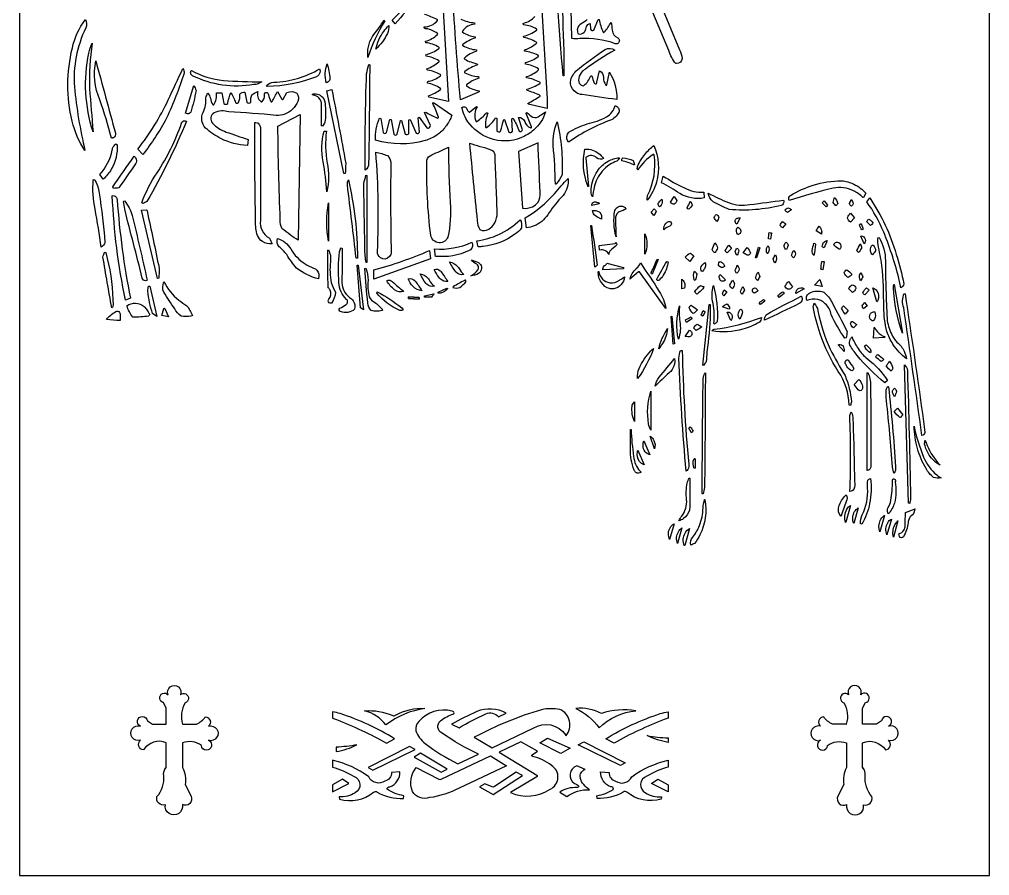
# Model space of a CAD drawing. Header units: millimetres. Extents: x -300 to 300, y -800 to 800.
# Drawn here: x -300 to 300, y -800 to -271 of the extents above; entities that cross this region are included whole.
import ezdxf

# ---------------------------------------------------------------- set-up
doc = ezdxf.new("R2010")
doc.units = ezdxf.units.MM
doc.layers.add('Default', color=70, linetype='Continuous')

msp = doc.modelspace()

# ---------------------------------------------------------------- linework, layer by layer
at = {"layer": 'Default'}
for points in [[(-300, -800), (300, -800), (300, 800), (-300, 800)], [(199, -386.6), (196.54, -384.14), (197.6, -382.97), (199.84, -385.64)], [(155.32, -418.06), (157.02, -411.6), (157.81, -411.87), (155.91, -418.22)], [(-87.18, -450.31), (-89.12, -449.12), (-91.15, -422.64), (-90.47, -422.59)], [(195.1, -431.45), (196.42, -435.86), (191.67, -435.02)], [(-59.35, -442.18), (-59.46, -443.28), (-52.77, -443.64), (-52.71, -442.72)], [(104.28, -471.46), (102.98, -454.31), (103.56, -454.24), (105.19, -471.31)], [(121.59, -453.65), (122.8, -450.71), (124.2, -451.58), (122.67, -454.3)], [(40.64, -721.2), (34.87, -724.54), (21.76, -717.84), (26.66, -715.13)], [(74.61, -730.29), (71.81, -731.92), (45.62, -719.19), (49.09, -717.26)], [(-84.26, -733.24), (-81.47, -734.87), (-55.27, -722.13), (-58.74, -720.2)], [(-55.8, -726.82), (-39.27, -736.09), (-35.52, -734.17), (-51.85, -724.41)], [(-106.44, -743.83), (-106.44, -748.16), (-96.2, -743.07), (-100.14, -740.34)], [(101.2, -743.83), (101.2, -748.16), (90.96, -743.07), (94.9, -740.34)]]:
    msp.add_lwpolyline(points, close=True, dxfattribs=at)
for points in [[(105.89, -298.11, -0.070279), (101.54, -290.05, -0.000912), (-107.94, 214.24, -0.255848), (-107.85, 220.2, -0.39256), (-103.85, 219.67, -0.011732), (-94.88, 199.19), (108.16, -289.59, -0.075469), (109.97, -294.94, -0.339873), (106.45, -298.11)], [(36.27, -305.68, -0.019542), (27.97, -125.59, -0.059657), (31.03, -135.9, -0.001823), (36.63, -290.09, -0.00456), (36.66, -305.67)], [(-67.55, -273.43), (-69.37, -271.26), (-55.56, -257.12, -0.166225), (-54.96, -258.76, -0.002778)], [(-259.45, -351.85, -0.089385), (-267.37, -333.65, -0.119203), (-267.25, -288.43, -0.114428), (-259.16, -270.86, -0.241408), (-258.98, -276.07, 0.130272), (-266.02, -312.51, 0.032184)], [(-74.01, -271.61, 0.062117), (-84.44, -294.38, -0.1713), (-81.73, -281.38, -0.020989), (-80.85, -280.06, 0.04981), (-74.6, -271.25)], [(-79.59, -289.1, -0.105723), (-74.72, -278.17, -0.044299), (-71.58, -274.59, -0.133196), (-72.44, -279.45, -0.102067)], [(-254.42, -340.27, -0.132044), (-257, -291.58, -0.065389), (-254.99, -285.49, 0.047069), (-256.61, -313.39, 0.003865)], [(68.29, -289.81, 0.044044), (50, -301.57, 0.115837), (47.41, -303.69, 0.155839), (45.79, -308.34, 0.281789), (47.51, -311.41, 0.111189), (48.76, -311.77, 0.183044), (49.02, -311.68, 0.13086), (53.4, -305.64), (53.93, -305.72, 0.000559), (55.53, -310.07, 0.571787), (56.96, -310.38, 0.226505), (57.2, -309.57), (58.79, -302.52, -0.253603), (61.28, -306.56, 0.19376), (62.69, -311.32, 0.64066), (63.38, -311.13), (64.92, -303.43, -0.146653), (69.5, -320.3, -0.007908), (47.97, -317.27, -0.128905), (44.3, -315.98, -0.19651), (40.76, -310.56, -0.189606), (44.13, -302.75), (44.31, -302.59, -0.024686), (62.25, -289.32, -0.300598)], [(-243, -344.25, 0.023431), (-250.33, -320.54, -0.140819), (-252.8, -296.35, -0.001851), (-240.66, -341.07, -0.403947), (-241.88, -343.9, -0.064742), (-242.36, -344.02, -0.22821)], [(-110.26, -309.93, -0.147024), (-109.69, -298.13, -0.051643), (-107.97, -307.25, -0.205063), (-109.11, -309.4, -0.117677)], [(-83.35, -298.79, -0.002697), (-84.02, -359.75, -0.316829), (-86.22, -363.88, -0.008671), (-85.33, -304.49, -0.014961), (-83.93, -298.63, -0.259319)], [(-198.83, -301.1, -0.159528), (-198.08, -304.03, -0.029801), (-209.09, -331.9, -0.044219), (-223.71, -354.26), (-226.77, -350.91, 0.05793), (-207.93, -320.45, -0.003902)], [(-193.64, -302.32, 0.096047), (-173.84, -308.54, 0.017058), (-150.12, -309.36, -0.139241), (-154.99, -311.07, -0.158013), (-192.95, -305.59, -0.466016)], [(-147.12, -311.58, -0.222251), (-142.7, -309.57, 0.128302), (-114.33, -301.27, -0.340349), (-115.7, -305.91, -0.049268), (-116.3, -306.25, -0.090099), (-146.68, -312.24)], [(-192.16, -311.67, -0.084601), (-190.77, -314.76, -0.038394), (-194.08, -328.02, -0.30019), (-196.14, -329.11, -0.141922), (-197.22, -328.66)], [(-158.61, -344.99), (-158.98, -348.69, -0.106627), (-175.48, -344.39, -0.067089), (-184.82, -337.95, -0.322769), (-186.38, -328.31, 0.131904), (-184.74, -319.22, -0.017785), (-183.48, -316.34, -0.100409), (-181.85, -319.47, 0.141638), (-180.45, -323.42, 0.52816), (-179.79, -323.54, 0.185522), (-178.11, -316.14), (-174.85, -316.14), (-173.52, -322.68, 0.485692), (-171.14, -322.65, -0.059831), (-169.21, -315.95, -0.062831), (-166.3, -322.21, 0.425333), (-164.42, -322.2, 0.097387), (-163.58, -317.05, -0.343436), (-160.5, -315.79), (-159.25, -321.94, 0.251998), (-158.16, -322.55, 0.268249), (-156.96, -321.83, -0.13398), (-156.06, -317.18, -0.023859), (-152.52, -315.27, 0.295664), (-150.69, -321.6, 0.411693), (-150.15, -321.64, 0.293703), (-148.47, -317.31, -0.245271), (-148.01, -316.17, -0.406221), (-146.35, -316.29, -0.199029), (-146.02, -317.3, 0.068558), (-144.41, -321.54, 0.59579), (-143.72, -321.54, -0.027209), (-140.34, -315.4), (-137.66, -320.09, 0.584777), (-136.97, -320.09), (-134.54, -315.84, -0.223732), (-128.34, -316.38, -0.268929), (-127.85, -321.41, -0.102376), (-131.14, -326.31, -0.213296), (-141.23, -330.14, 0.01412), (-170.56, -327.94, 0.194302), (-179.55, -328.56, 0.473743), (-180.63, -334.91, 0.116691), (-172.06, -340.4, 0.001002)], [(-113.21, -336.54, 0.001948), (-113.09, -323.9, 0.206372), (-114.81, -319.31, 0.177939), (-118.19, -317.67, -0.08654), (-118.95, -317.08, -0.300187), (-112.66, -318.72, -0.212066), (-110.92, -324.01, 0.080602), (-110.93, -324.16, -0.075118), (-111.05, -334.25, 0.006712), (-112.47, -336.7)], [(-99.35, -366.07), (-109.83, -315), (-106.83, -314.04, -0.005342), (-98.18, -359.87, -0.00849), (-98.49, -366.08)], [(-79.71, -345.47, -0.126314), (-77.29, -331.87), (-76.44, -331.94), (-75.06, -340.72, 0.484062), (-72.99, -340.75), (-70.97, -332.68), (-70.1, -332.69), (-68.46, -341.71, 0.482358), (-66.32, -341.71), (-64.41, -333.16), (-63.6, -333.19), (-61.48, -341.62, 0.494792), (-59.15, -341.23), (-59.15, -332.83), (-58.31, -332.57), (-54.7, -341.04, 0.488131), (-52.51, -340.39), (-53.33, -331.55), (-52.75, -331.21), (-47.93, -337.85, 0.285353), (-46.3, -337.51, 0.173218), (-45.77, -336.42), (-49.39, -328.25, -0.276278), (-48.2, -328.38, 0.031708), (-41.43, -331.71, 0.618862), (-40.91, -331.18, 0.049477), (-44.4, -322.84), (-43.82, -322.12), (-32.52, -330.02, -0.077041), (-36.39, -337.05, -0.075127), (-41.71, -342.18, -0.088156), (-49.1, -345.68, -0.140644)], [(-127.68, -407.21, -0.030592), (-137.4, -400.19, -0.172551), (-138.65, -394.49, -0.008342), (-140.15, -336.71), (-126.33, -329.54)], [(4.92, -339.89), (4.55, -332.23), (5.33, -331.89, -0.048982), (9.01, -339.85, 0.381066), (10.76, -339.73, 0.136848), (11.15, -339.02), (8.75, -331.34, -0.307136), (12.54, -333.78, 0.243075), (16.19, -337.73, 0.621147), (16.69, -337.15), (13.36, -328.85), (13.89, -328.35, 0.046508), (17.56, -331.19, 0.276508), (21.79, -330.26, -0.013109), (25.38, -327.97, -0.148497), (17.98, -339.23, -0.079177), (10.45, -343.86, -0.189196), (-9.28, -344.24, -0.148368), (-22.6, -334, -0.108462), (-26.29, -325.25, -0.252709), (-24.83, -324.71, -0.236412), (-23.55, -325.63, -0.022205), (-23.34, -326.14, 0.107927), (-22.12, -327.98, 0.3828), (-21.61, -328), (-17.33, -324.51), (-16.89, -324.8, 0.221957), (-17.8, -333.53, 0.544341), (-17.2, -333.82, 0.084784), (-11.22, -328.57, -0.277763), (-10.25, -328.82, 0.122113), (-11.72, -337.23, 0.588291), (-11.11, -337.57, 0.108681), (-5.47, -331.59), (-4.64, -331.86), (-4.64, -339.55, 0.508067), (-2.4, -339.86, 0.007652), (-0.51, -332.66), (0.06, -332.57), (2.68, -340.48, 0.4829)], [(68.41, -324.07, -0.155909), (70.16, -325.21, -0.154464), (70.99, -327.37, -0.17478), (66.15, -332.84, 0.06752), (39.98, -346.46, -0.430046), (39.12, -345.94, -0.364529), (39.88, -340.53, -0.060246), (51.08, -335.33, 0.065843), (63.07, -331, 0.107264), (66.48, -328.08, 0.098716)], [(-196.63, -333.64, -0.033289), (-221.1, -383.3, -0.033968), (-223.7, -384.59), (-224.32, -384.13, -0.057417), (-214.82, -365.52, 0.060988), (-199.74, -334.98, -0.173635), (-198.99, -333.77, -0.295388), (-196.95, -333.56, 0.060188)], [(-154.49, -334.45, -0.246646), (-151.84, -335.47, -0.171179), (-150.99, -337.64, -0.002467), (-150.98, -395.14, 0.143447), (-149.89, -401.34, 0.162474), (-145.39, -405.96, -0.013255), (-143.78, -409.56, -0.176411), (-149.61, -408.11, -0.129541), (-152.84, -404.35, -0.073132), (-153.92, -395.4, -0.005229)], [(31.47, -372.6, 0.023464), (30.1, -348.74, -0.116525), (32.63, -333.99, -0.063618), (35.66, -366.83, -0.066792), (32.14, -372.24, -0.466729)], [(-109.8, -377.28, 0.02566), (-112.1, -358.79, -0.120988), (-111.51, -339.84), (-110.13, -339.84, 0.074056), (-109.68, -359.58, -0.109195)], [(-239.62, -348.24, -0.150752), (-243.17, -363.42, -0.080902), (-248.2, -369.49), (-250.32, -366.7, 0.140529), (-242.64, -351.63, 0.010306), (-242.41, -350.33, -0.036171), (-240.39, -347.61)], [(-21.62, -347.44, 0.003204), (-16.88, -395.16, 0.141952), (-15.18, -400.65, 0.27844), (-9.78, -400.44, 0.120935), (-6.07, -396.51, 0.133552), (-4.51, -390.28, 0.001996), (-5.87, -354.4, 0.29849), (-8.3, -351.49, 0.005638)], [(8.71, -352.37), (11.22, -387.43, 0.15772), (17.28, -386.55, 0.104828), (20.75, -383.79, 0.15175), (22.06, -377.67, 0.001004), (20.74, -347.03)], [(-79.56, -352.85, -0.051379), (-72.44, -354.98, -0.253243), (-70.3, -360.65, 0.008529), (-70.1, -414.45, -0.171253), (-71.13, -417.36, -0.406852), (-76.71, -418.13, -0.240986), (-78.54, -414.28, 0.030679)], [(-34.64, -349.69, 0.016442), (-33.62, -384.02, -0.072724), (-35.02, -405.37, -0.133867), (-36.93, -407.8, -0.178935), (-40.47, -408.85, -0.172841), (-43.87, -407.34, -0.148764), (-45.62, -404.18, -0.036673), (-48.02, -357.75, -0.24682), (-45.04, -354.49, 0.010516)], [(49.73, -350.93, -0.096282), (54.48, -351.58, -0.155967), (61.26, -356.74, -0.249851), (56.97, -356.39, 0.371004), (50.48, -355.89, 0.252271), (50.32, -356.26), (51.9, -374.05, -0.433348), (51.48, -373.73, -0.146283)], [(88.32, -382.58, -0.05616), (88.45, -379.57, 0.157369), (92.54, -354.54, 0.54709), (92.04, -354.24, 0.118922), (82.4, -364.05, -0.165531), (82.29, -361.6, -0.058496), (86.84, -354.18, -0.057179), (92.34, -348.63, -0.171429), (93.96, -371.32, -0.100211)], [(-242.22, -374.27, -0.007122), (-229.04, -355.33, -0.360056), (-227.84, -359.37, -0.062283), (-228.23, -360.07, -0.013212), (-238.59, -374.86, -0.039821), (-241.77, -375.22, -0.2383)], [(71.03, -356.32, -0.12651), (69.47, -358.44, 0.063498), (65.04, -360.53, 0.075362), (60.33, -364.66, 0.116761), (55.49, -374.42, -0.00293), (54.33, -380.52, -0.154086), (53.69, -375.42, -0.129619), (57.48, -364.54, -0.115526), (64.01, -358.49, -0.108052)], [(79.9, -360.69, 0.075812), (72.46, -358.25, -0.171682), (73.1, -356.28, -0.059681), (79.66, -357.9, -0.035102), (80.4, -360.53, -0.146731)], [(-249.49, -411.52, 0.013291), (-253.19, -388.06, -0.068024), (-254.35, -370.02), (-253.72, -369.66, -0.116966), (-250.66, -378.13, -0.019655), (-247.12, -408.57, -0.246327)], [(-91.74, -418.4, 0.003039), (-97.18, -373, -0.120326), (-96.56, -369.96, -0.057936), (-90.96, -418.36)], [(-85.47, -421.1, -0.069625), (-86.28, -412.5, -0.002996), (-87.03, -372.34, -0.013641), (-85.69, -367.1), (-85.1, -367.24), (-85.1, -421)], [(13.66, -399.64), (12.85, -393.33, 0.088902), (30.85, -378.49, -0.016912), (39.35, -369.02, -0.187155), (36.2, -379.56, -0.038711), (34.73, -381.16, 0.035678), (26.73, -391.52, -0.147322), (18.25, -398.45, -0.067248)], [(97.18, -371.69), (98.13, -367.66, 0.029483), (111.25, -374.9, 0.1334), (123.27, -377.58), (123.52, -381.15, -0.175278), (108.33, -378.38, 0.021954)], [(223.56, -378.11), (221.98, -380.87, -0.210063), (221.61, -380.84, 0.081038), (215.77, -376.74, 0.160709), (203.27, -375.04, 0.018282), (176.04, -382.74, -0.246175), (176.16, -380.31, -0.111792), (176.83, -379.6, -0.061131), (190.98, -373.22, -0.072777), (208.43, -370.46, -0.084932), (216.05, -372.6, -0.091398)], [(-242.53, -379.74, -0.256001), (-240.3, -380.49, -0.164903), (-239.58, -382.14, 0.030342), (-231.38, -443.05), (-234.43, -444.21, -0.040493)], [(-235.03, -383.01, -0.105722), (-230.18, -391.96, -0.002081), (-220.96, -431.95, -0.339734), (-223.21, -431.96, -0.183019), (-223.99, -430.67, -0.000288), (-234.89, -388.06, -0.007571), (-235.65, -383.29, -0.326224)], [(58.51, -384.86), (53.95, -385.77, -0.242826), (54.86, -383.86, -0.240848), (56.53, -383.57, -0.036116), (58.37, -384.21)], [(97.25, -381.97, -0.240092), (96.81, -385.67, -0.094282), (95.89, -386.6, -0.256674), (95.1, -384.41, -0.082558)], [(104.92, -380.17, -0.075585), (106.48, -382.69, -0.233539), (105.6, -384.58, -0.389484), (103.03, -384.36, -0.074983), (102.63, -383.79)], [(115.01, -383.3, -0.073496), (116.19, -385.44, -0.08472), (113.91, -388.07, -0.199949), (112.98, -387.29, -0.010997)], [(172.51, -382.52, -0.230375), (172.39, -384.72, -0.202176), (171.2, -385.69, -0.086787), (139.01, -388.22, -0.037035), (129.02, -383.47, -0.182348), (125.93, -378.15, 0.024348), (138.49, -383.93, 0.143618), (151.81, -385.21, 0.000313)], [(204.21, -380.81, -0.064013), (206.14, -384.46, -0.022549), (205.15, -385.91, -0.125494), (203.24, -383.87, -0.032033)], [(214.49, -382.13, -0.118822), (215.62, -384.73, -0.032353), (214.61, -386.29, -0.164108), (213.37, -384.63, -0.034571)], [(245.2, -436.64, 0.038404), (236.1, -406.27, 0.007147), (234.51, -402.25, 0.059808), (224.04, -383.51), (225.84, -381.05, -0.078763), (242.26, -416.02, -0.026989), (246.98, -434.24, -0.203655)], [(-224.58, -388.76), (-221.53, -388.4, -0.10558), (-221.08, -389.17, -0.004304), (-213.6, -424.58, -0.016926), (-213.81, -430.73), (-214.6, -430.82)], [(-108.82, -407.93, -0.092322), (-108.82, -384.23)], [(54.42, -388.98, -0.195026), (58.48, -389.7, -0.027624), (59.02, -390.08, -0.213503), (59.92, -394.17, -0.100517), (55.38, -391.53, -0.101613)], [(75.26, -387.84, -0.091724), (71.5, -389.42, 0.090755), (70.2, -390.2, 0.215614), (68.61, -393.99, 0.00813), (68.98, -405.17, -0.104295), (68.16, -388.92, -0.185245), (70.39, -386.56, -0.224601), (73.7, -386.57, -0.114565)], [(90.73, -390), (92.57, -387.95, -0.213981), (93.8, -389.52, -0.047569), (92.28, -392.04)], [(177.42, -388.31, -0.159312), (174.97, -390.07, -0.01654), (173.45, -388.73, -0.123624), (175.26, -387.14, -0.036771)], [(-16.28, -411.36), (-17.14, -407.68, 0.075605), (-3.57, -403.69, 0.082347), (9.71, -394.55, -0.175412), (10.46, -399.7, -0.093448), (6.48, -403.53, -0.128419), (-13.16, -411.14, -0.019314)], [(98.46, -400.77, -0.202612), (99.76, -396.83, -0.123041), (101.53, -395.61, -0.278376), (102.77, -395.96, -0.416142), (102.7, -398.25, -0.090467), (102.31, -398.5, 0.075248)], [(131.39, -395.65, -0.161914), (129.65, -393.11, -0.046202), (130.94, -391.26, -0.143825), (132.59, -393.05, -0.036697)], [(145.75, -393.38), (143.58, -397.36, -0.311586), (142.73, -395.03, -0.254738), (143.92, -393.61, -0.05434), (144.27, -393.52, -0.047172)], [(173.94, -397.19), (171.96, -399.56, -0.140063), (170.58, -398.07, -0.190879), (171.99, -395.76, -0.024938)], [(216.42, -393.43), (213.91, -396.12, -0.19153), (212.08, -393.16, -0.038697), (214.01, -390.55)], [(227.89, -396.53, -0.167393), (226.38, -398.11, -0.019598), (224, -395.8, -0.111298), (225.39, -394.2, -0.051021)], [(55.95, -423.81), (53.33, -398.18), (53.83, -398.1, -0.00212), (57.31, -422.7, -0.013463)], [(145.18, -399.8, -0.176143), (146.05, -400.8, -0.280066), (145.7, -403.05, -0.264016), (144.13, -403.66, -0.311195), (143.89, -399.6, -0.050372), (144.27, -399.09, -0.081873)], [(196.02, -403.46), (192.67, -401.47, -0.046815), (194.57, -398.66, -0.137201), (195.92, -400.72, -0.138009)], [(220.95, -400.93, -0.033415), (219.53, -397.74, -0.00867), (220.55, -396.94), (221.91, -400.41)], [(-115.02, -431.12, -0.107308), (-128.62, -424.46, -0.041495), (-134.68, -416.16, 0.061679), (-139.45, -411.25, -0.249902), (-140.43, -406.23, -0.100218), (-135.63, -408.68, -0.090624), (-132.2, -412.64, 0.119713), (-123.24, -421.94, 0.056268), (-118.08, -424.43, -0.135107), (-116, -425.85, -0.254934), (-115.02, -430.83, 0.161698)], [(86.71, -415.83), (86.71, -403.4, -0.219227)], [(163.27, -406.35, -0.028863), (163.58, -402.55, -0.004479), (165.21, -402.63), (164.6, -406.58)], [(199.53, -407.49), (197.59, -411.87, -0.198285), (196.48, -411.04, -0.193818), (197.64, -408.39, -0.17336)], [(222.39, -409.42), (220.3, -404.66, -0.226648), (222.19, -405.16, -0.291354), (223.07, -408.22, -0.125529)], [(231.65, -405.65, -0.136375), (235.57, -420.01, 0.012812), (236.64, -455.6, 0.099049), (239.24, -465.14, 0.066485), (242.66, -470.2, -0.116532), (247.16, -475.88, -0.071569), (248.59, -480.62, -0.087418), (240.21, -471.41, -0.055477), (236.44, -463.65, -0.051798), (234.51, -448.53, 0.026763), (233.38, -422.95, 0.01551), (231, -409.87, -0.007274), (230.97, -405.72)], [(-108.85, -413.22, -0.150479), (-107.65, -420.69, 0.076226), (-107.15, -433.47, 0.058426), (-104.59, -439.4, -0.17054), (-107.04, -446.07, -0.309317), (-108.51, -445.94, -0.4507), (-108.58, -443.68, 0.307286), (-107.83, -438.1, 0.103205), (-109, -436.61, -0.014391), (-109.31, -413.48)], [(-100.36, -412.23, -0.01547), (-100.61, -432.47, 0.211557), (-97.19, -441.43, 0.040754), (-95.85, -442.56, -0.13115), (-93.49, -444.8, -0.195016), (-92.67, -449.92, -0.279169), (-101.4, -451.38, -0.596534), (-101.81, -449.33, 0.004745), (-97.94, -446.97, 0.481988), (-97.66, -443.8, -0.199483), (-102.37, -433.45, -0.040956), (-102.14, -414.51, 0.003308), (-101.28, -412)], [(-45.83, -418.69), (-80.72, -431.37), (-80.72, -425.65, 0.0331), (-46.37, -413.63)], [(-42.63, -417.22), (-43.27, -412.64, 0.126218), (-20.14, -408.51, -0.348495), (-21.07, -413.14, -0.073894), (-21.91, -413.65, -0.139559)], [(58.78, -413.44), (58.63, -410.59), (68.35, -409.33, 0.278095), (68.78, -408.55, -0.128605), (69.39, -410.18, -0.018874), (65.1, -413.98, 0.152384), (64.53, -415.98, 0.153028), (62.4, -413.73, 0.215221)], [(130.11, -408.95, -0.105948), (131.81, -411.94, -0.079536), (130.32, -414.88, -0.194361), (128.85, -413.91, -0.097241), (128.41, -412.92, -0.041319)], [(140.31, -412.31), (137.64, -415.02, -0.155243), (136.53, -413.61, -0.02728), (138.7, -410.29)], [(143.98, -416.48, -0.121445), (142.57, -414.3, -0.055067), (143.73, -412.08, -0.201886), (145.01, -413.67, -0.03186)], [(147.55, -414.97), (150.08, -411.82, -0.055431), (152.18, -415.16, -0.244991), (150.99, -416.45, -0.227065), (149.58, -416.28, 0.016525)], [(162.41, -415.36, -0.251834), (162.46, -411.54, -0.069689), (163.06, -410.76, -0.253232), (163.07, -415.04, -0.030469), (162.8, -415.47, -0.465318)], [(174.34, -413.03, -0.253697), (172.99, -411.11, -0.245692), (173.77, -408.85, -0.06722), (174.24, -408.51, -0.182021), (175.5, -410.23, -0.0157)], [(178.85, -413.49, -0.295825), (179.76, -416.55, -0.1778), (178.72, -418.04, -0.215871), (177.57, -416.39, -0.028341)], [(191.24, -416.65, -0.126028), (190.26, -413.64, -0.029345), (191.31, -409.11, -0.313198), (192.21, -409.56, -0.048275), (192.3, -409.75, -0.069813)], [(203.62, -409.88, -0.245756), (205.33, -408.53, -0.222442), (207.09, -409.02, -0.36229), (207.61, -412.64, -0.398835), (206.88, -412.81, -0.102513)], [(220.01, -409.57, -0.150888), (220.78, -412.11, -0.038552), (218.99, -414.88, -0.128367), (217.99, -413.58, -0.030251)], [(228.08, -410.36, -0.174788), (229.5, -413.75, -0.030413), (227.59, -416.24, -0.159576), (226.36, -414.12, -0.190826), (226.84, -411.04, -0.0518), (227.3, -410.41)], [(-246.63, -414.93, -0.065241), (-242.23, -443.83, -0.048427), (-242.14, -448.13, -0.001537), (-242.87, -449.03, -0.003275), (-248.31, -417.66, -0.037845), (-247.31, -414.66, -0.126441)], [(-20.74, -429.22, 0.144288), (-16.35, -425.27, 0.311385), (-16.71, -422.38, 0.119806), (-17.61, -421.77, -0.151775), (-20.42, -419.4, 0.002422), (-16.09, -421.06, -0.216511), (-14.32, -423.79, -0.20956), (-15.13, -426.99, -0.08567), (-16.07, -427.84, -0.138872)], [(95.05, -419.09), (91.33, -428.19, -0.165834), (90.92, -427.94, -0.33045), (90.87, -426.84, 0.023569), (94.48, -418.87)], [(114.62, -420.33), (111.82, -417.72, -0.106066), (114.98, -415.18, -0.017308), (117.05, -416.9)], [(167.34, -421.33, -0.111129), (166.17, -418.74, -0.056269), (167.58, -416.21, -0.258022), (167.64, -420.85, -0.032206)], [(-75.82, -450.74, -0.152176), (-82.46, -450.65, -0.183231), (-84.59, -446.14, -0.004384), (-86.3, -424.67), (-85.66, -424.52, -0.061977), (-84.34, -432.06, 0.105571), (-83.6, -442.18, 0.212073), (-80.3, -445.54), (-80.3, -445.54, -0.038013), (-75.21, -450.2, -0.259554)], [(-35.1, -432.68, -0.216744), (-39.57, -431.28, -0.059953), (-40.56, -430.18, -0.031157), (-43.52, -425.26, -0.279308), (-39.71, -426.14, -0.045136), (-39.22, -426.7, -0.017411)], [(-33.98, -420.7, -0.158171), (-29.05, -423.51, -0.040288), (-28.06, -424.77, 0.1088), (-25.09, -428.5, -0.23614), (-29.64, -427.24, -0.028868), (-30.11, -426.77, -0.044937)], [(60.75, -425.62, -0.21478), (61.65, -423.14, -0.025717), (61.86, -422.95, 0.232816), (63.35, -421.37), (73.52, -424.15), (73.53, -424.86)], [(82.92, -426.78), (77.55, -431.38, -0.133833), (81.38, -424.84, -0.030739), (81.68, -424.57, 0.103402), (84.12, -421.32, -0.007136), (95.73, -438.94, -0.103663), (99.82, -449.39), (83.4, -426.85, 0.4487)], [(101.12, -420.65, -0.109458), (98.2, -428.77, -0.057233), (95.63, -431.95, -0.3992), (94.5, -432.06, -0.199149), (94.12, -431.37, -0.00198), (100.35, -420.36)], [(122.1, -426.66, -0.309153), (121.59, -423.43, -0.065461), (124.2, -420.99, -0.17468), (123.68, -424.85, -0.125622)], [(136.15, -423.46, -0.382522), (133.35, -423.76, -0.198582), (132.31, -422.01, -0.256732), (133.06, -420.65, -0.076664), (133.44, -420.49, -0.195451), (135.82, -422.63, -0.04589)], [(143.99, -422.75, -0.297193), (144.92, -425.97, -0.186096), (143.75, -427.56, -0.266137), (142.62, -426.18, -0.013782)], [(195.61, -425.24, -0.029119), (196.35, -420.48, -0.01469), (197.67, -420.44), (196.85, -425.49)], [(214.86, -428.31, -0.076647), (212.42, -430.27, -0.165925), (210.13, -427.44, -0.228881), (211.62, -425.48, -0.005718), (211.67, -425.46, -0.030171)], [(-72.73, -432.33, -0.370679), (-69.37, -432.85, 0.023507), (-62.22, -438.89, -0.262333), (-67.93, -437.97, -0.099608)], [(-51.16, -438.56, -0.153784), (-56.56, -435.88, -0.130009), (-59.52, -431.02, -0.220245), (-55.5, -432.25, -0.035908), (-54.96, -432.81, -0.029955)], [(-52.08, -428.1, -0.164396), (-47.56, -430.49, -0.045666), (-46.58, -431.73, 0.135047), (-43.38, -435.71, -0.242743), (-48.09, -434.47, -0.038177), (-48.7, -433.84, -0.07088)], [(-31.71, -436.02), (-31.94, -436.52, 0.155392), (-27.57, -436.42, 0.057774), (-23.71, -432.73, 0.292384), (-24.12, -432.04, 0.255016), (-24.76, -432.08, 0.014174)], [(58.07, -426.37, 0.144605), (60.68, -431.23, 0.161825), (65.23, -433.54, 0.201843), (71.04, -431.99, 0.011587), (71.35, -431.74, -0.015041), (74.29, -429.95, -0.148594), (72.04, -434.8, -0.17243), (67.58, -437.25, -0.095555), (64.9, -437.14, -0.200984), (59.99, -433.44, -0.189702)], [(109.61, -431.3, -0.149817), (111.2, -433.27, -0.187706), (111.28, -436.85, -0.050368), (109.61, -437.27)], [(117.27, -431.72, -0.137465), (117.43, -426.3, -0.134858), (118.88, -428.18, -0.046631), (117.96, -432.06, -0.287944)], [(136.77, -431.7, -0.332682), (134.41, -432.55, -0.254405), (132.88, -430.81, -0.226228), (133.31, -428.56, 0.025586), (133.37, -428.39)], [(156.63, -426.99, -0.08113), (157.9, -429.72, -0.078939), (156.39, -432.11, -0.196706), (155.28, -430.23, -0.011361)], [(220.28, -427.4, -0.105308), (221.54, -429.85, -0.052424), (220.1, -432.33, -0.252957), (220.06, -427.77, -0.024233)], [(-217.68, -452.61, -0.049103), (-220.57, -438.68, -0.010932), (-220.15, -435.72), (-219.24, -435.72), (-214.98, -454.47)], [(-193.88, -454.28, -0.080354), (-199.99, -454.13, -0.126247), (-203.96, -449.7, 0.001331), (-210.7, -439.41, -0.225077), (-210.63, -432.96, 0.10229), (-201.49, -444.26, 0.04597), (-196.36, -447.71, -0.043845), (-193.03, -453.72, -0.211129)], [(-35.14, -437.1, -0.191889), (-39.61, -439.9, -0.052008), (-41.01, -440), (-41.1, -439.44), (-35.59, -436.91)], [(122.65, -437.23, -0.037447), (119.12, -440.67, -0.14629), (117.72, -439.05, -0.072133), (121.19, -435.29, -0.044808), (123.19, -435.96, -0.150305)], [(129.51, -458.79, 0.075603), (128.95, -446.32, -0.137983), (129.29, -435.28, -0.079555), (131.52, -457.69, -0.02148), (129.89, -459.19, -0.253215)], [(137.44, -439.09), (135.73, -441.69, -0.157115), (134.8, -440.47, -0.033137), (135.92, -437.93)], [(141.07, -437.35, -0.155167), (139.37, -434.86, -0.054341), (140.99, -432.04, -0.182529), (142.25, -434.12, -0.041373)], [(147.32, -435.93, -0.14162), (148.37, -438.06, -0.028688), (146.94, -440.56, -0.241611), (145.94, -439.14, -0.021597)], [(156.9, -438.53, -0.143101), (154.33, -439.92, -0.270598), (153.33, -438.65, -0.273373), (153.91, -437.02, -0.314112), (155.44, -436.9, 0.016425)], [(178.11, -435.99, -0.240043), (176.25, -437.46, -0.223481), (174.27, -436.92, -0.130309), (173.41, -435.7, -0.028791), (175.65, -432.74)], [(180.19, -440.15, -0.218876), (181.41, -437.34, -0.362632), (185.13, -437.19, -0.011733), (185.25, -437.28)], [(212.84, -437.15, -0.133331), (215.07, -434.85, -0.26507), (217, -436.24, -0.084731), (217.27, -437.17, -0.176781), (215.25, -439.52, -0.01126)], [(225.49, -438.15), (222.76, -441.09, -0.149624), (221.66, -439.45, -0.079484), (223.94, -436.65, -0.00408)], [(227.86, -436.75, -0.161238), (230.31, -438.62, -0.2584), (230.84, -444.44, -0.051298), (230.27, -445.42)], [(241.08, -434.67), (246.1, -464.64, -0.074464), (240.58, -436.48, -0.076592), (240.7, -434.7)], [(-78.7, -439.25, -0.061861), (-63.59, -449.08), (-62.65, -450.36, -0.176509), (-64.83, -450.6, -0.111791), (-78.93, -439.95)], [(-59.35, -442.18), (-52.72, -442.72, 0.000545), (-52.77, -443.64), (-59.46, -443.28)], [(-49.4, -441.72), (-43.65, -440.38, -0.106832), (-45.24, -442.36, -0.023987), (-49.43, -442.55)], [(157.56, -445.98, -0.029861), (160.25, -443.9, -0.013431), (161.05, -444.92), (158.25, -447.08)], [(183.75, -441.87, -0.195918), (183.79, -444.73, -0.189), (182.23, -446.47, 0.000881), (160.73, -456.73, -0.107571), (161.83, -453.29, -0.008974), (183.51, -441.86, -0.201993)], [(169.09, -441.49, -0.038199), (172.05, -439.09, -0.010468), (173.05, -440.09), (169.95, -442.7)], [(210.43, -467.73, -0.05324), (202.05, -453.2, 0.156406), (198.38, -446.49, 0.080579), (195.54, -444.57, 0.187717), (188.41, -444.12, 0.011147), (186.92, -444.52, -0.191571), (187.06, -441.55, -0.19252), (188.84, -439.79, -0.211455), (197.39, -439.35, -0.101351), (202.56, -445.76, -0.010525), (211.83, -463.78, -0.03547), (211.4, -467.55)], [(247.69, -440.3, -0.003924), (259.11, -519.24, -0.029223), (259.96, -526.02, -0.328063), (258.17, -527.97, 0.001895), (246.93, -449.08, -0.210278), (247.23, -440.2)], [(-219.44, -453.01, -0.202131), (-220.11, -454.24, -0.030891), (-229.82, -454.79, -0.100427), (-233.5, -447.73, -0.344387), (-222.91, -448.25, -0.069835), (-221.15, -450.24, -0.003982)], [(-209.97, -449.42), (-207.87, -454.66), (-211.95, -453.72), (-210.74, -449.39, -0.219807)], [(107.57, -468.41, -0.126105), (108.31, -447.71, 0.063301), (108.39, -457.58, -0.133198)], [(119.31, -450.32, -0.132122), (116.72, -452.49, -0.093735), (114.12, -449.01, -0.219089), (115.53, -447.46, -0.036603)], [(127.1, -447, -0.041883), (125.87, -470.48, 0.023773), (124.82, -482.24, -0.016453), (123.12, -484.67), (122.62, -484.49), (126.61, -447)], [(138.67, -449.8), (134.79, -448.38, -0.101656), (137.61, -446.61, -0.029796), (139.26, -449.03)], [(145.1, -455.56, -0.269213), (145.11, -451.02, -0.110543), (146.26, -449.77, -0.130033), (147.23, -451.49, -0.043662), (145.62, -455.82, -0.413555)], [(213.24, -509.17, 0.136832), (206.44, -488.36, -0.059642), (195.23, -465.05, -0.038222), (190.91, -448.29, -0.032762), (191.56, -446.2, -0.155966), (193.82, -450.81, 0.056736), (201.42, -474.54, 0.019952), (210.58, -490.95, -0.081465), (214.54, -507.2, -0.036938), (213.91, -509.36)], [(212.56, -450.76), (210.62, -453, -0.06144), (208.5, -449.33, -0.037261), (209.67, -447.73)], [(224.28, -447.72), (222.11, -449.65, -0.215134), (221.29, -447.72, -0.025325), (222.65, -445.74)], [(-246.07, -456.25, -0.100115), (-240.43, -451.4, -0.448487), (-238.03, -451.86, -0.131677), (-237.74, -452.8, -0.014346), (-237.66, -456.96, -0.023278)], [(115.93, -455.85), (112.46, -458.03, -0.096794), (111.9, -456.52, -0.019458), (115.41, -454.68)], [(128.3, -463.34, -0.258614), (129.7, -462.3, 0.05883), (158.87, -455.06, -0.167891), (157.6, -457.95, -0.061028), (147.45, -462.25, -0.111471)], [(137.71, -451.8, -0.246234), (139.85, -452.28, -0.296211), (140.75, -455.51, -0.14239), (139.88, -456.86)], [(227.91, -457.17, -0.18324), (226.42, -456.2, -0.287341), (226.18, -452.88, -0.180613), (227.53, -451.66, -0.160874), (228.96, -451.58, -0.237579), (228.73, -456.14, -0.074671)], [(100.86, -461.87, -0.105714), (97.71, -471.15, -0.04569), (95.42, -474.29, -0.088131)], [(122.05, -460.76, -0.095552), (118.53, -462.96, -0.042001), (116.98, -461.47, -0.116172), (119.25, -459.05, -0.013805)], [(217.81, -459.38), (215.82, -461.48, -0.112012), (214.03, -459.02, -0.271775), (214.66, -457.67, -0.115562), (215.17, -457.47, -0.016884)], [(229.06, -461.37, 0.156683), (232.87, -465.84, 0.058375), (234.66, -466.67, -0.398385), (235.13, -467.05, -0.142081), (235.1, -467.34), (228.14, -467.77), (228.57, -461.18, -0.277348)], [(111.81, -466.74), (114.4, -462.86, -0.264369), (115.8, -464.27, -0.293661), (115.16, -466.58, -0.275283), (113.42, -466.92, -0.010884)], [(214.94, -467.06, 0.058106), (218.69, -474.24, 0.067363), (224.4, -480.63, -0.090356), (236.94, -494), (235.24, -495.47, -0.044743), (218.06, -478.43, -0.040642), (213.58, -472.04, -0.163181), (213.85, -468.65, -0.10399)], [(210.06, -476.05), (206.25, -471.97, -0.28605), (209.02, -472.26, -0.037699), (209.35, -472.56, -0.109617)], [(226.4, -476.83, -0.173908), (222.96, -473.51, -0.027229), (222.62, -472.71, -0.161775), (223.6, -472.02, -0.146516), (226.64, -475.53, -0.009331)], [(92.24, -474.14, -0.070497), (82.27, -492.78, -0.115137), (83.25, -486.53, -0.095585), (90.6, -475.66, -0.017303)], [(112.32, -550.03, -0.011528), (107.83, -480.12, -0.02806), (108.82, -475.36), (109.92, -475.52, 0.018578), (113.9, -545.63, -0.197112), (113.38, -548.9, -0.105612)], [(234.6, -480.99, -0.102893), (233, -482.21, -0.016348), (229.51, -479.32, -0.158535), (230.85, -477.85, -0.018499)], [(105.2, -480.27, -0.182223), (103.7, -487.19, -0.082834), (101.78, -489.29, 0.015991), (93.21, -497.56, -0.128624), (95.71, -491.88, 0.001699)], [(216.01, -486.53, -0.170051), (214.8, -488.08, -0.127395), (211.79, -485.31, -0.061497), (210.78, -483.27, -0.274589), (211.07, -481.61, -0.313095), (212.47, -481.23, -0.014911)], [(238.21, -482.05, -0.070427), (240.15, -486.29, -0.0468), (239.11, -488.22, -0.053691), (236.09, -484.98, -0.011282)], [(249.77, -569.79), (247.32, -484.32, -0.240868), (249.16, -487.88, -0.003364), (251.1, -566.88, -0.023741), (250.61, -570.02)], [(122.31, -563.93, -0.003841), (122.85, -492.9, -0.130171), (124.23, -489.19, -0.001957), (123.74, -560.13, -0.010162), (122.81, -564.06)], [(224.26, -549.52), (224.26, -489.17), (224.7, -489, -0.120358), (226.32, -497.15, -0.00727), (226.53, -547.11, -0.177522), (225.84, -548.82, -0.216299)], [(216.34, -496.36), (219.1, -493.28, -0.130719), (221.16, -496.68, -0.044202), (221.46, -498.15, -0.231143), (221.07, -499.75, -0.4778), (218.8, -499.75, -0.001731)], [(237.49, -497.9, -0.009845), (241.89, -547.3, -0.115542), (241.06, -551.36, -0.108793), (240.03, -547.51, 0.005833), (236.28, -506.4, -0.067955), (236.07, -499.67, -0.014042), (236.98, -497.66)], [(90.6, -524.7, -0.115482), (89.09, -520.71, -0.118557), (90.6, -500.58)], [(241.17, -504.07, -0.091741), (239.85, -500.43, -0.016182), (241.16, -498.68, -0.18223), (242.44, -500.68, -0.01967)], [(80.47, -507.09), (80.47, -519.27, -0.144711), (78.92, -509.95, -0.173962), (80.15, -507.37, -0.028376)], [(213.64, -562.6, 0.019579), (213.54, -515.63, -0.069426), (214.49, -513.34, -0.136083), (215.47, -518.13, -0.005315), (216.47, -556.42, -0.108981), (216.14, -561.15, -0.185238)], [(246.41, -515.12, -0.088282), (244.5, -516.94, -0.017616), (241, -513.23), (243, -511.02)], [(78.3, -524.26, 0.028345), (79.87, -541.01, 0.155985), (83.74, -549.89, 0.019364), (84.52, -550.69, -0.336563), (81.22, -550.75, -0.140005), (80.1, -549.3, -0.096561), (77.86, -536.29, 0.000993), (77.93, -524.24)], [(114.91, -522.67, -0.033837), (116.74, -525.24, -0.005029), (115.6, -526.34), (113.97, -523.47)], [(253.29, -522.15, 0.042488), (259.15, -541.39, 0.119757), (267.32, -552.3, 0.031466), (270, -554.22, -0.074044), (265.34, -553.98, -0.099066), (260.7, -548.43, -0.063575), (255.39, -536.03, -0.063255)], [(86.22, -531.2), (89.91, -539.87, -0.163059), (87.06, -537.97, -0.163643), (85.67, -534.04, -0.108934)], [(90.1, -528.47, -0.142833), (92.4, -531.04, -0.186625), (92.8, -536.19)], [(269.38, -546.33, -0.125818), (262.67, -540.06, -0.085888), (259.84, -533.38, -0.08494), (260.17, -530.95, 0.081631), (266.66, -543.15, 0.026398)], [(86.32, -546.06, -0.154994), (83.44, -544.01, -0.221722), (82.19, -538.08, -0.034591), (82.48, -537.13)], [(117.86, -542.46), (117.86, -548.09), (117.35, -548.31, -0.249966), (117.28, -542.49, -0.010934), (117.4, -542.27)], [(107.75, -580.73, -0.091002), (109.66, -577.82, 0.179204), (112.62, -567.57, -0.060504), (112.87, -557.33, -0.010343), (114.15, -554.18, -0.396216), (114.58, -555.44, -0.011394), (114.5, -574.12, -0.159962), (110.75, -579.34, -0.096042)], [(220.09, -582.56, -0.100881), (221.28, -576.94, 0.134532), (224.58, -560.49, -0.078148), (224.73, -555.53, -0.125235), (226.25, -554.52, -0.08848), (225.83, -570.01, -0.08208), (220.97, -582.77)], [(237.36, -576.41, -0.109474), (236.77, -573.39, 0.038394), (238.7, -569.48, 0.040428), (239.93, -557.67, -0.129629), (240.15, -555.03, -0.41481), (241.51, -555.13, -0.284722), (241.73, -556.47, 0.132811), (241.7, -556.7, -0.089773), (241.18, -569.71, -0.110463)], [(123.98, -567.66, -0.160034), (120.82, -589.41, -0.048537), (117.52, -594.66, -0.037873), (115.2, -595.67, -0.236129), (116.48, -590.76, 0.068863), (120.57, -583.59, 0.085777), (122.83, -572.81, -0.045615), (123.7, -567.52, -0.348456)], [(211.25, -564.65, -0.257615), (211.4, -568.77, 0.012414), (207.98, -578.08, -0.244754), (206.76, -571.72, -0.114611), (210.88, -565, -0.007827)], [(214.05, -571.14), (211.12, -581.63), (210.88, -581.7, -0.186566), (211.73, -573.53, -0.163626)], [(218.68, -572.73), (215.97, -582.37, -0.234865), (216.53, -575, -0.110915)], [(243.82, -588.74, 0.217609), (247.01, -586.4, 0.121425), (247.78, -583.72, 0.008329), (247.91, -575.52), (253.88, -573.2, -0.098441), (252.38, -577.01, 0.204729), (249.81, -580.59, 0.045321), (249.65, -581.73, -0.101151), (246.67, -590.55, -0.29246), (245.46, -591.3, -0.303149), (244.26, -590.34, -0.034293)], [(235.01, -577.4), (232.15, -587.57, -0.198323), (232.41, -580.45, -0.112935), (234.59, -577.57, -0.03105)], [(236.55, -589.28, -0.243316), (237, -581.89, -0.118875), (239.26, -579.58)], [(240.57, -590.76, -0.185486), (241.39, -583.25, -0.087795), (243.35, -580.67)], [(102.13, -592.32, -0.246022), (102.46, -584.97, -0.131489), (104.85, -582.55)], [(107.03, -594.65, -0.229375), (107.56, -587.42, -0.111369), (109.69, -585.11)], [(114.32, -585.49), (111.43, -595.91), (111.16, -596, -0.228249), (111.67, -588.24, -0.12698)], [(-106.44, -698.75), (-106.44, -702.79, -0.030108), (-103.91, -703.6, -0.034815), (-73, -718.08), (-67.94, -715.46, 0.061459), (-101.58, -699.89, 0.042432)], [(-86.5, -698.1, -0.118121), (-69.16, -701.09, 0.25512), (-67.44, -700.83, -0.138874), (-49.28, -696.64, 0.123493), (-73.3, -706.84, 0.165876)], [(-86.5, -698.1, -0.118121), (-69.16, -701.09, 0.25512), (-67.44, -700.83, -0.138874), (-49.28, -696.64, 0.123493), (-73.3, -706.84, 0.165876)], [(-54.8, -710.5, 0.152391), (-49.1, -718.26, 0.051165), (-28.92, -730.91), (-16.11, -724.94, -0.045133), (-38.56, -711.94, -0.551774), (-39.59, -704.37, -0.111091), (-31.4, -700.09, 0.623545), (-32.45, -698.37, 0.290629), (-53, -704.72, 0.223919)], [(-32.69, -706.43), (-28.1, -708.73, -0.032913), (-11.57, -700.04, -0.34378), (-3.79, -701.85), (1.05, -699.55, 0.215672), (-17.15, -698.57, 0.015164)], [(-18.67, -714.48), (-7.72, -721.08), (17.83, -708.88, -0.408034), (37.89, -713.13, 0.007031), (37.99, -713.63, 0.503473), (34.18, -697.24, 0.096559), (22.92, -697.49, 0.052221)], [(81.27, -698.1, 0.118121), (59.97, -699.81, 0.138874), (44.04, -696.64, -0.123493), (58.5, -708.64, -0.165876)], [(101.2, -698.75), (101.2, -702.79, 0.030108), (98.67, -703.6, 0.034815), (67.76, -718.08), (62.7, -715.46, -0.061459), (96.34, -699.89, -0.042432)], [(101.2, -714.88), (101.2, -717.66, -0.067276), (88.3, -713.44, 0.039034)], [(-104.15, -720.6), (-104.15, -723.37, 0.067276), (-91.25, -719.15, -0.039034)], [(3.65, -748.66, 0.254283), (28.2, -746.63, 0.605119), (29.04, -731.89, 0.10274), (17.46, -726.3, -0.732514), (17.2, -725.29), (20.42, -722.99), (10.01, -717.35), (-3.38, -723.66), (20.04, -737.97, -0.615846), (19.98, -738.92)], [(-54.57, -733.25), (-40.55, -740.43, 0.223071), (-39.19, -740.43), (-8.62, -725.89), (1.21, -732.22), (-28.07, -745.95, -0.08741), (-46.4, -751.8, -0.366798), (-56.93, -747.95, -0.278179)], [(-106.44, -728.75), (-106.44, -732.95, -0.06387), (-93.29, -738.54, -0.664962), (-92.41, -748.84, -0.160764), (-102.26, -751.32), (-102.12, -752.77, 0.24547), (-80.95, -748.49, -0.387452), (-78.68, -748.44, 0.135157), (-62.49, -752.39), (-62.32, -750.63, -0.108398), (-72.58, -746.63, -0.449549), (-70.98, -745.09, 0.334431), (-64.69, -735.79), (-69.98, -736.18, -0.389071), (-73.96, -741.59, -0.45766), (-84, -738.92, 0.105271)], [(101.2, -728.75), (101.2, -732.95, 0.06387), (88.06, -738.54, 0.664962), (87.17, -748.84, 0.160764), (97.03, -751.32), (96.89, -752.77, -0.24547), (75.72, -748.49, 0.387452), (73.45, -748.44, -0.135157), (57.25, -752.39), (57.08, -750.63, 0.108398), (67.35, -746.63, 0.449549), (65.75, -745.09, -0.334431), (59.45, -735.79), (64.74, -736.18, 0.389071), (68.72, -741.59, 0.45766), (78.77, -738.92, -0.105271)], [(-12.23, -743.22), (-15.5, -745.24), (-7.08, -749.92), (11.17, -738.22), (7.14, -736.04), (-6.21, -745.01, -0.241363), (-7.63, -745.13)], [(52.61, -746.93, -0.181446), (46.72, -739.57, -0.085492), (46.96, -739.64, -0.376997), (49.82, -734.35), (44.66, -732.23, 0.61234), (43.19, -743.02, -0.115167), (45.93, -744.7, -0.477134), (44.81, -745.6, 0.158975), (34.16, -748.41), (38.56, -751.16, -0.177271)]]:
    msp.add_lwpolyline(points, format="xyb", close=True, dxfattribs=at)
for points in [[(14.39, -99.55, 0.005306), (26.45, -320.06, -0.003008), (26.46, -325.81), (14.6, -323.19), (14.53, -322.66, 0.012769), (21.83, -318.32, 0.605281), (21.77, -317.55, 0.020621), (13.93, -314.64), (13.85, -313.93, 0.074441), (21.83, -310.36, 0.573833), (21.8, -309.6, 0.078879), (13.65, -306.82), (13.56, -306.04, 0.131348), (20.96, -301.98, 0.460605), (20.93, -301.31, 0.128315), (13.02, -298.53), (12.91, -297.38, 0.106015), (20.91, -293.72, 0.567869), (20.84, -292.98, 0.07146), (12.47, -290.35, -0.523474), (13.32, -289.3, 0.067201), (19.74, -285.57, 0.541912), (19.69, -284.84, 0.073694), (11.9, -281.88), (11.82, -281.12, 0.100073), (19.78, -277.48, 0.524533), (19.76, -276.75, 0.117485), (12.05, -274.12, -0.889095), (11.95, -273.02), (11.97, -273.02, 0.130972), (18.76, -269.06, 0.445822)], [(51.22, -270.73, -0.092931), (47.47, -273.47, 0.224554), (45.13, -276.57, 0.151306), (45.39, -279.37, 0.267416), (45.7, -279.62, 0.287326), (49.28, -278.75, 0.146006), (50.32, -276.73, -0.208277), (51.57, -274, -0.12612), (53.06, -273.23), (53.27, -276.83, 0.523738), (55.17, -277.49), (57.94, -270.83), (58.53, -270.81, 0.066189), (61.02, -278.57, 0.543884), (61.66, -278.68, 0.068612), (65.88, -272.58, -0.028291), (66.59, -277.51, 0.266486), (70.02, -282.1, -0.463396), (70.52, -285.24, -0.320508), (68.51, -285.77, 0.101978), (46.66, -282.65, -0.076245), (41.62, -282.48), (38.8, -154.48)], [(-26.95, -270.53, 0.10567), (-18.47, -272.81), (-18.41, -273.71, 0.221525), (-25.97, -278.04, 0.45805), (-25.9, -278.71, 0.109276), (-18.16, -281.45), (-18.08, -282.32, 0.087987), (-25.76, -286.23, 0.521256), (-25.73, -286.95, 0.122671), (-17.33, -289.52), (-17.23, -290.45, 0.124917), (-24.73, -294.64, 0.500319), (-24.66, -295.34, 0.091398), (-16.83, -298.12), (-16.72, -298.93, 0.085746), (-24.55, -302.99, 0.518711), (-24.52, -303.71, 0.114635), (-16.06, -306.12), (-15.95, -307.08, 0.113066), (-23.4, -311.27, 0.502002), (-23.34, -311.97, 0.095283), (-15.71, -314.87), (-15.65, -315.59), (-27.24, -320.44, -0.009294), (-32.06, -254.42, -0.23312)], [(-38.41, -258.03), (-34.71, -321.56), (-46.84, -318.74), (-46.95, -317.9, 0.071787), (-39.62, -314.12, 0.525695), (-39.63, -313.39, 0.096949), (-47.71, -310.08, -0.549252), (-46.64, -308.98, 0.107343), (-39.61, -305.6, 0.532242), (-39.66, -304.87, 0.094181), (-47.48, -302.12, -0.429146), (-47.95, -301.22, 0.075712), (-40.51, -297.05, 0.531814), (-40.55, -296.33, 0.088165), (-48.48, -293.42), (-48.61, -292.63, 0.092013), (-40.51, -288.7, 0.513731), (-40.52, -287.99, 0.111329), (-48.66, -285.18), (-48.77, -284.26, 0.124188), (-41.46, -280.06, 0.467625), (-41.5, -279.39, 0.115644), (-48.29, -276.5, -0.503445), (-49.7, -275.38, 0.225623), (-41.53, -271.52, 0.482767), (-41.58, -270.84, 0.032741), (-49.47, -267.65, 0.142822)], [(-209.14, -733.1), (-209.14, -717.89, 0.365586), (-223.2, -722.3, -0.669678), (-225.16, -716.32, -1.366471), (-225.17, -707.64, -1.705425), (-220.86, -704.32), (-217.75, -706.34), (-209.14, -706.34), (-209.14, -696.6), (-210.91, -693.08, -1.381163), (-208.01, -688.2, -1.504179), (-200.42, -688.21, -1.271399), (-197.56, -693.16, 0.206514), (-199.04, -706.34), (-199.08, -706.42), (-190.47, -706.42, 0.123228), (-185.08, -701.93, -0.677806), (-183.05, -707.72, -1.362826), (-183.06, -716.39, -1.74445), (-187.43, -719.66, 0.260182), (-199.08, -717.96), (-199.08, -733.1, -0.148572), (-197.49, -743.76), (-193.82, -750.99, -0.714486), (-199.23, -756.15, -1.199378), (-209.74, -756.24, -0.587864), (-214.93, -751.19, 0.206048), (-210.73, -738.33, -0.22721), (-209.14, -733.1, 0.065039), (-210.19, -734.66)], [(221.48, -733.1), (221.48, -717.89, -0.365586), (235.54, -722.3, 0.669678), (237.49, -716.32, 1.366471), (237.5, -707.64, 1.705425), (233.19, -704.32), (230.09, -706.34), (221.48, -706.34), (221.48, -696.6), (223.25, -693.08, 1.381163), (220.34, -688.2, 1.504179), (212.75, -688.21, 1.271399), (209.9, -693.16, -0.206514), (211.38, -706.34), (211.41, -706.42), (202.8, -706.42, -0.123228), (197.41, -701.93, 0.677806), (195.39, -707.72, 1.362826), (195.4, -716.39, 1.74445), (199.77, -719.66, -0.260182), (211.41, -717.96), (211.41, -733.1, 0.148572), (209.82, -743.76), (206.15, -750.99, 0.714486), (211.56, -756.15, 1.199378), (222.08, -756.24, 0.587864), (227.26, -751.19, -0.206048), (223.07, -738.33, 0.22721), (221.48, -733.1, -0.065039), (222.52, -734.66)]]:
    msp.add_lwpolyline(points, format="xyb", dxfattribs=at)

doc.saveas('drawing.dxf')
